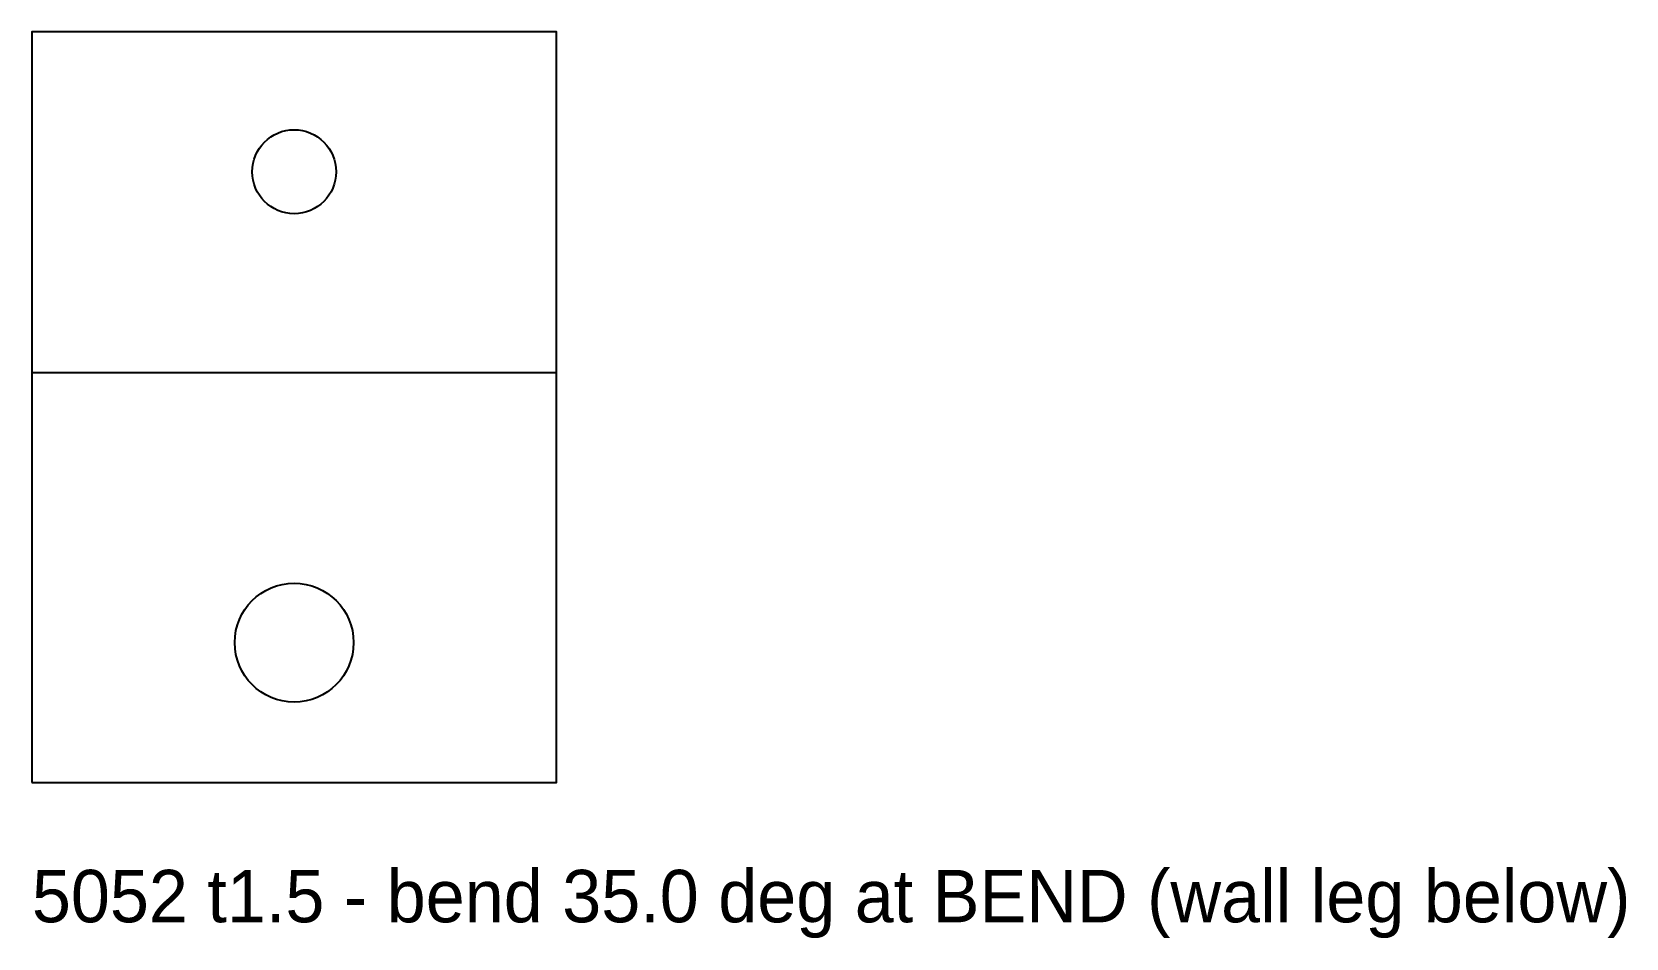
# Model space of a CAD drawing. Header units: metres. Extents: x 0 to 45.6, y -4.5 to 21.5.
import ezdxf

# ---------------------------------------------------------------- set-up
doc = ezdxf.new("R2010")
doc.units = ezdxf.units.M
for name, color, linetype in [('BEND', 7, 'Continuous'), ('CUT', 7, 'Continuous'), ('NOTES', 7, 'Continuous')]:
    doc.layers.add(name, color=color, linetype=linetype)

msp = doc.modelspace()

# ---------------------------------------------------------------- linework, layer by layer
at = {"layer": 'BEND'}
msp.add_line((0, 11.73), (15, 11.73), dxfattribs=at)
at = {"layer": 'CUT'}
msp.add_lwpolyline([(0, 0), (15, 0), (15, 21.47), (0, 21.47)], close=True, dxfattribs=at)
for centre, radius in [((7.5, 17.47), 1.2), ((7.5, 4), 1.7)]:
    msp.add_circle(centre, radius, dxfattribs=at)

# ---------------------------------------------------------------- texts
at = {"layer": 'NOTES'}
msp.add_text('5052 t1.5 - bend 35.0 deg at BEND (wall leg below)', height=1.5, dxfattribs=at).set_placement((0, -4))

doc.saveas('drawing.dxf')
